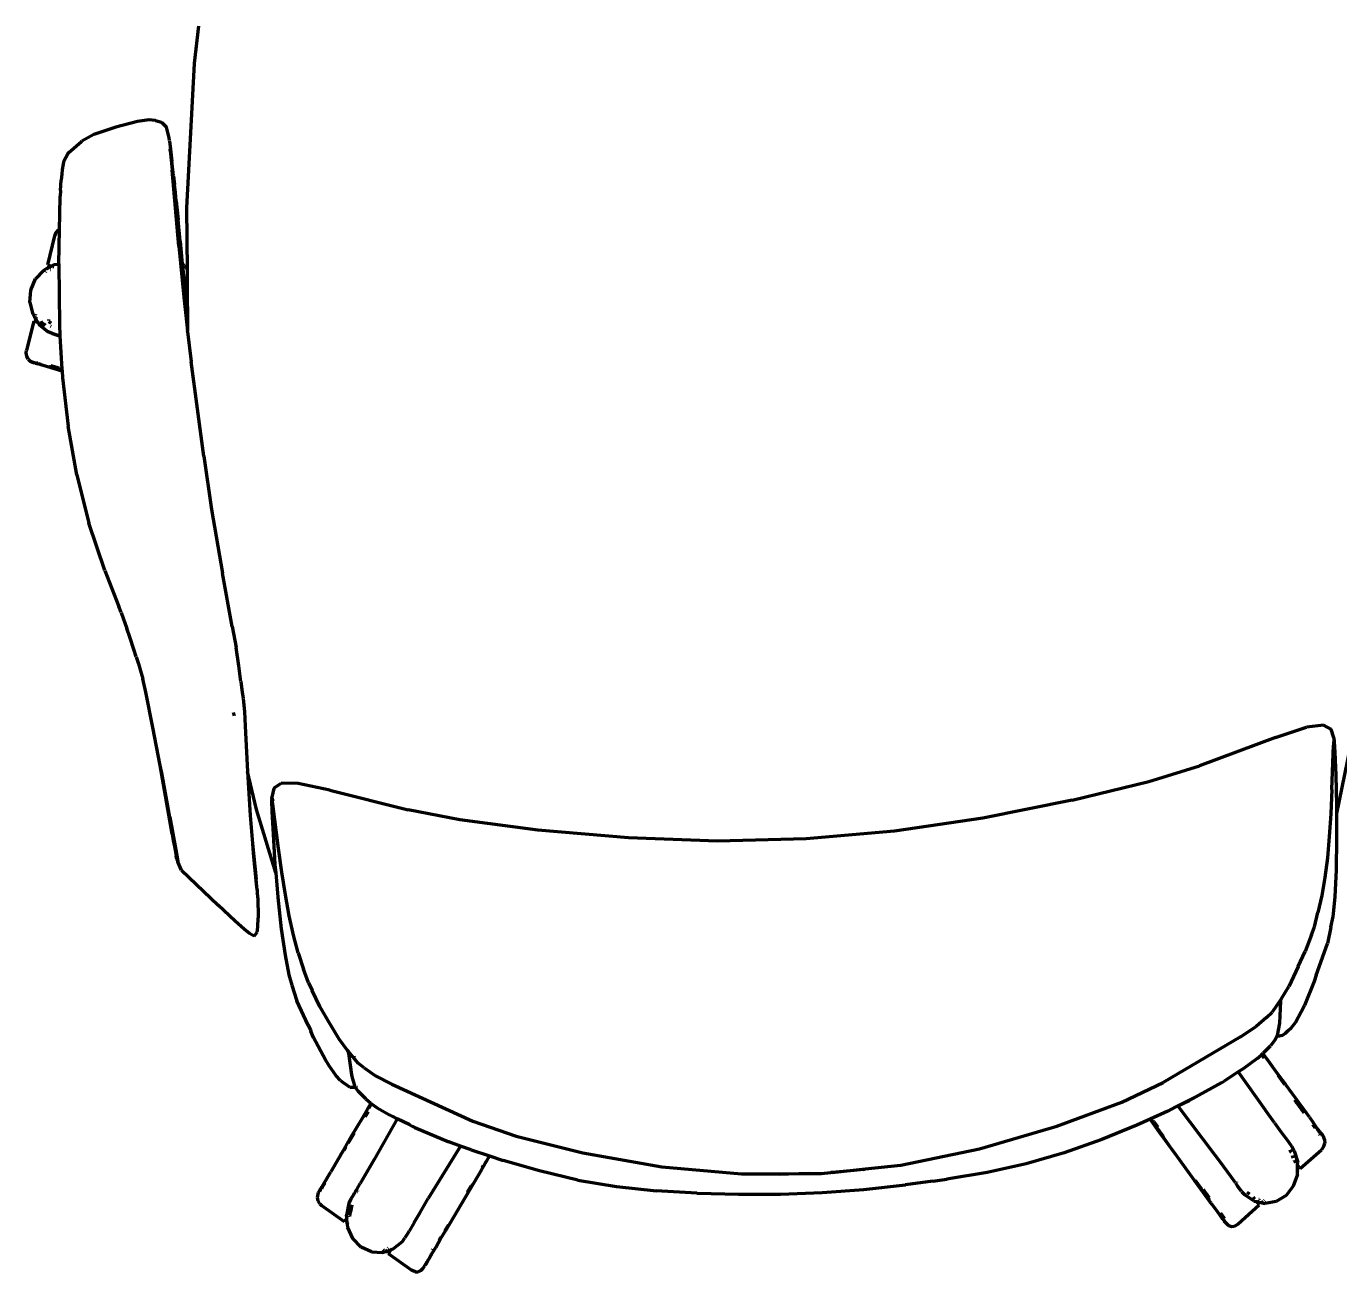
# Model space of a CAD drawing. Header units: millimetres. Extents: x 4307 to 31003, y 2809 to 20009.
# Drawn here: x 16139 to 16689, y 11863 to 12385 of the extents above; entities that cross this region are included whole.
import ezdxf

# ---------------------------------------------------------------- set-up
doc = ezdxf.new("R2010")
doc.units = ezdxf.units.MM
doc.layers.add('ProfileEdges', color=7, linetype='Continuous')

msp = doc.modelspace()

# ---------------------------------------------------------------- linework, layer by layer
at = {"layer": 'ProfileEdges', "lineweight": 211}
for p, q in [((16210.7, 12384.91), (16209.02, 12369.37)), ((16209.02, 12369.37), (16205.74, 12308.83)), ((16176.12, 12342.61), (16166.97, 12339.52)), ((16185.22, 12345.02), (16176.12, 12342.61)), ((16190.11, 12345.77), (16185.22, 12345.02)), ((16192.8, 12345.49), (16190.11, 12345.77)), ((16192.8, 12345.49), (16195.32, 12344.78)), ((16195.32, 12344.78), (16197.32, 12342.67)), ((16198.47, 12338.15), (16197.32, 12342.67)), ((16166.97, 12339.52), (16161.92, 12336.75)), ((16198.62, 12336.99), (16198.47, 12338.15)), ((16198.62, 12336.99), (16199.05, 12333.5)), ((16156.21, 12331.69), (16154.28, 12328.08)), ((16156.21, 12331.69), (16156.46, 12331.99)), ((16156.46, 12331.99), (16161.81, 12336.66)), ((16161.81, 12336.66), (16161.92, 12336.75)), ((16198.91, 12333.62), (16198.88, 12333.08)), ((16198.94, 12332.83), (16198.91, 12333.62)), ((16198.94, 12332.83), (16199.3, 12328.96)), ((16199.05, 12333.5), (16199.66, 12328.38)), ((16154.05, 12327.15), (16153.72, 12324.93)), ((16154.28, 12328.08), (16154.05, 12327.15)), ((16199.3, 12328.96), (16199.73, 12324.58)), ((16200.35, 12322.31), (16199.66, 12328.38)), ((16152.97, 12316.17), (16153.32, 12320.44)), ((16153.51, 12322.9), (16153.32, 12320.44)), ((16153.72, 12324.93), (16153.51, 12322.9)), ((16202.59, 12292.87), (16199.73, 12324.58)), ((16200.35, 12322.31), (16200.72, 12318.7)), ((16152.97, 12316.17), (16152.81, 12313.78)), ((16201.1, 12315.22), (16200.72, 12318.7)), ((16201.45, 12311.85), (16201.1, 12315.22)), ((16152.65, 12306.05), (16152.81, 12313.78)), ((16201.45, 12311.85), (16202.25, 12303.94)), ((16152.55, 12299.83), (16152.65, 12306.05)), ((16203.11, 12294.95), (16202.25, 12303.94)), ((16205.74, 12308.83), (16205.98, 12282.75)), ((16150.86, 12298.14), (16152.19, 12299.69)), ((16152.55, 12299.83), (16152.19, 12299.69)), ((16152.33, 12285.43), (16152.55, 12299.83)), ((16150.43, 12297.18), (16147.55, 12284.93)), ((16150.86, 12298.14), (16150.43, 12297.18)), ((16203.11, 12294.95), (16203.97, 12285.37)), ((16202.59, 12292.87), (16204.68, 12271.38)), ((16145.9, 12282.63), (16142.56, 12279.09)), ((16147.08, 12283.27), (16145.9, 12282.63)), ((16146.82, 12282.26), (16146.73, 12281.9)), ((16147.08, 12283.27), (16147.04, 12283.14)), ((16147.15, 12283.58), (16147.08, 12283.27)), ((16147.47, 12283.48), (16147.08, 12283.27)), ((16147.47, 12283.48), (16147.15, 12283.58)), ((16149.2, 12284.44), (16147.47, 12283.48)), ((16147.58, 12283.45), (16147.47, 12283.48)), ((16147.55, 12284.93), (16149.2, 12284.44)), ((16148.82, 12283.08), (16148.88, 12283.06)), ((16150.17, 12284.97), (16149.2, 12284.44)), ((16149.2, 12284.44), (16149.29, 12284.41)), ((16149.78, 12284.26), (16150.12, 12284.16)), ((16152.34, 12285.17), (16150.17, 12284.97)), ((16152.33, 12285.43), (16152.34, 12285.17)), ((16152.34, 12285.17), (16152.49, 12260.01)), ((16204.88, 12284.76), (16203.97, 12285.37)), ((16203.97, 12285.37), (16204.04, 12284.88)), ((16204.04, 12284.88), (16204.9, 12275.88)), ((16204.88, 12284.76), (16205.69, 12283.71)), ((16205.69, 12283.71), (16205.98, 12282.75)), ((16205.98, 12282.75), (16206, 12280.3)), ((16140.57, 12274.38), (16142.56, 12279.09)), ((16206, 12280.3), (16204.9, 12275.88)), ((16206, 12280.3), (16206.08, 12270.99)), ((16140.14, 12269.2), (16140.57, 12274.38)), ((16204.7, 12275.07), (16204.66, 12274.93)), ((16204.81, 12271.34), (16204.68, 12271.38)), ((16204.68, 12271.38), (16205.28, 12265.22)), ((16204.9, 12275.88), (16205.01, 12274.71)), ((16205.01, 12274.71), (16205.4, 12271.18)), ((16205.4, 12271.18), (16205.28, 12271.21)), ((16205.4, 12271.18), (16206.02, 12265.4)), ((16206.08, 12270.99), (16205.4, 12271.18)), ((16206.08, 12270.99), (16206.14, 12264.33)), ((16140.14, 12269.2), (16141.42, 12264.29)), ((16206.02, 12265.4), (16206.14, 12264.33)), ((16141.8, 12261.38), (16138.72, 12249.19)), ((16141.42, 12264.29), (16142.15, 12263.1)), ((16142.22, 12261.25), (16141.8, 12261.38)), ((16142.15, 12263.1), (16142.07, 12262.77)), ((16142.07, 12262.77), (16142.41, 12262.67)), ((16142.23, 12263.43), (16142.15, 12263.1)), ((16142.15, 12263.1), (16142.41, 12262.67)), ((16143.47, 12260.88), (16142.22, 12261.25)), ((16142.44, 12264.28), (16142.35, 12263.91)), ((16142.41, 12262.67), (16142.5, 12262.64)), ((16142.41, 12262.67), (16143.47, 12260.88)), ((16142.92, 12262.52), (16142.5, 12262.64)), ((16143.38, 12262.38), (16143.22, 12262.43)), ((16143.47, 12260.88), (16143.51, 12260.87)), ((16143.51, 12260.87), (16144.01, 12260.72)), ((16143.51, 12260.87), (16144.02, 12260.04)), ((16144.02, 12260.04), (16147.78, 12256.98)), ((16144.52, 12260.57), (16144.58, 12260.55)), ((16144.6, 12260.53), (16144.52, 12260.57)), ((16144.73, 12261.33), (16144.99, 12260.92)), ((16144.99, 12260.92), (16145.99, 12260.1)), ((16145.52, 12260.27), (16145.45, 12260.29)), ((16145.52, 12260.27), (16145.55, 12260.24)), ((16145.55, 12260.24), (16145.6, 12260.21)), ((16145.71, 12260.18), (16145.6, 12260.21)), ((16145.6, 12260.21), (16145.72, 12260.21)), ((16145.72, 12260.21), (16145.71, 12260.18)), ((16145.99, 12260.1), (16145.72, 12260.21)), ((16146.04, 12260.09), (16145.99, 12260.1)), ((16146.04, 12260.09), (16146.08, 12260.1)), ((16146.07, 12260.08), (16146.04, 12260.09)), ((16146.19, 12260.04), (16146.07, 12260.08)), ((16146.07, 12260.08), (16146.49, 12259.75)), ((16146.19, 12260.04), (16146.08, 12260.1)), ((16146.19, 12260.04), (16146.38, 12259.99)), ((16146.43, 12259.99), (16146.38, 12259.99)), ((16148.01, 12262.09), (16147.91, 12261.7)), ((16148.51, 12260.85), (16148.12, 12261.15)), ((16148.2, 12260.94), (16148.51, 12260.85)), ((16148.51, 12260.85), (16148.57, 12260.83)), ((16148.77, 12260.77), (16148.57, 12260.83)), ((16149.07, 12260.41), (16148.57, 12260.83)), ((16149.07, 12260.68), (16148.77, 12260.77)), ((16152.49, 12260.01), (16152.76, 12255.19)), ((16205.28, 12265.22), (16206.21, 12257.32)), ((16206.14, 12264.33), (16206.21, 12257.32)), ((16149.52, 12256.17), (16147.78, 12256.98)), ((16148.82, 12259.28), (16149.06, 12259.21)), ((16149.52, 12256.17), (16151.57, 12255.49)), ((16152.02, 12255.42), (16149.52, 12256.17)), ((16151.57, 12255.49), (16152.02, 12255.42)), ((16152.76, 12255.19), (16152.02, 12255.42)), ((16152.76, 12255.19), (16153.56, 12241.29)), ((16206.21, 12257.1), (16206.21, 12257.32)), ((16206.21, 12257.1), (16207.69, 12244.54)), ((16138.64, 12248.12), (16138.72, 12249.19)), ((16138.84, 12246.67), (16138.64, 12248.12)), ((16139.44, 12245.48), (16138.84, 12246.67)), ((16139.44, 12245.48), (16140.46, 12244.56)), ((16142.45, 12243.78), (16140.46, 12244.56)), ((16140.46, 12244.56), (16141.88, 12243.93)), ((16142.45, 12243.78), (16141.88, 12243.93)), ((16142.37, 12244.32), (16142.21, 12243.95)), ((16142.45, 12243.78), (16143.61, 12243.51)), ((16142.96, 12243.6), (16142.45, 12243.78)), ((16142.87, 12243.98), (16142.87, 12244.06)), ((16143.38, 12243.79), (16142.87, 12243.98)), ((16147.13, 12242.36), (16142.96, 12243.6)), ((16145.29, 12242.96), (16143.61, 12243.51)), ((16143.71, 12243.68), (16144.54, 12243.43)), ((16212.93, 12204.84), (16207.69, 12244.54)), ((16147.13, 12242.36), (16145.29, 12242.96)), ((16153.53, 12240.45), (16147.13, 12242.36)), ((16148.45, 12242.26), (16148.38, 12242.28)), ((16151.7, 12241.29), (16148.45, 12242.26)), ((16152.37, 12241.65), (16148.89, 12242.69)), ((16152.59, 12241.58), (16153.56, 12241.29)), ((16153.61, 12240.42), (16153.53, 12240.45)), ((16153.56, 12241.29), (16153.61, 12240.42)), ((16153.61, 12240.42), (16153.75, 12237.86)), ((16153.75, 12237.86), (16156.17, 12217.39)), ((16159.77, 12196.98), (16156.17, 12217.39)), ((16212.93, 12204.84), (16216.23, 12182.5)), ((16159.77, 12196.98), (16164.83, 12176.8)), ((16216.23, 12182.5), (16220.85, 12155.83)), ((16171.58, 12157), (16164.83, 12176.8)), ((16171.58, 12157), (16177.45, 12141.83)), ((16224.92, 12133.53), (16220.85, 12155.83)), ((16178.34, 12139.37), (16177.45, 12141.83)), ((16178.34, 12139.37), (16180.69, 12132.7)), ((16224.92, 12133.53), (16226.48, 12124.73)), ((16181.95, 12129.01), (16180.69, 12132.7)), ((16183.66, 12123.89), (16181.95, 12129.01)), ((16184.69, 12120.76), (16183.66, 12123.89)), ((16227.63, 12117.05), (16226.48, 12124.73)), ((16184.69, 12120.76), (16185.61, 12117.86)), ((16185.61, 12117.86), (16186.82, 12113.93)), ((16228.55, 12110.34), (16227.63, 12117.05)), ((16186.82, 12113.93), (16187.51, 12111.59)), ((16188.7, 12105.93), (16187.51, 12111.59)), ((16191.65, 12091.18), (16188.7, 12105.93)), ((16228.55, 12110.34), (16229.09, 12105.95)), ((16229.09, 12105.95), (16229.4, 12103.33)), ((16229.4, 12103.33), (16229.99, 12097.92)), ((16225.8, 12096.07), (16225.48, 12097.44)), ((16229.99, 12097.92), (16230.34, 12091.7)), ((16194.75, 12075.25), (16191.65, 12091.18)), ((16230.34, 12091.7), (16231.14, 12075.48)), ((16661.74, 12087.06), (16674.71, 12091.32)), ((16681.8, 12092.23), (16674.71, 12091.32)), ((16684.98, 12090.49), (16681.8, 12092.23)), ((16685.07, 12090.32), (16684.98, 12090.49)), ((16686.2, 12086.8), (16685.07, 12090.32)), ((16661.74, 12087.06), (16629.94, 12075.2)), ((16686.2, 12086.8), (16686.06, 12083.83)), ((16686.29, 12086.62), (16686.2, 12086.8)), ((16686.44, 12085.28), (16686.29, 12086.62)), ((16686.7, 12080.83), (16686.44, 12085.28)), ((16685.33, 12065.16), (16686.06, 12083.83)), ((16687.12, 12071.27), (16686.7, 12080.83)), ((16687.47, 12055.11), (16693.07, 12082.35)), ((16195.35, 12072.16), (16194.75, 12075.25)), ((16199.7, 12046.7), (16194.75, 12075.25)), ((16231.14, 12075.48), (16231.3, 12072.71)), ((16608.69, 12068.63), (16629.94, 12075.2)), ((16198.77, 12053.66), (16195.35, 12072.16)), ((16235.04, 12056.81), (16231.3, 12072.71)), ((16231.3, 12072.71), (16232.36, 12054.36)), ((16242.35, 12065.8), (16245.36, 12067.89)), ((16252.5, 12067.77), (16245.36, 12067.89)), ((16265.79, 12064.98), (16252.5, 12067.77)), ((16576.56, 12060.74), (16608.69, 12068.63)), ((16687.46, 12058.62), (16687.12, 12071.27)), ((16241.48, 12062), (16241.41, 12061.81)), ((16242.28, 12065.63), (16241.48, 12062)), ((16241.97, 12060.29), (16241.48, 12062)), ((16241.89, 12059.06), (16241.48, 12062)), ((16242.35, 12065.8), (16242.28, 12065.63)), ((16265.79, 12064.98), (16298.51, 12056.71)), ((16685.33, 12065.16), (16684.88, 12055.07)), ((16243.09, 12030.32), (16235.04, 12056.81)), ((16241.41, 12061.81), (16241.38, 12060.46)), ((16241.38, 12060.46), (16241.52, 12056)), ((16244.31, 12040.56), (16241.89, 12059.06)), ((16320.25, 12052.54), (16298.51, 12056.71)), ((16576.56, 12060.74), (16539.2, 12053.21)), ((16687.47, 12055.11), (16687.46, 12058.62)), ((16198.77, 12053.66), (16201.24, 12039.92)), ((16232.36, 12054.36), (16233.31, 12042.54)), ((16241.52, 12056), (16241.98, 12046.45)), ((16352.93, 12048.26), (16320.25, 12052.54)), ((16539.2, 12053.21), (16502.15, 12047.76)), ((16684.88, 12055.07), (16684.3, 12045.5)), ((16687.51, 12044.86), (16687.47, 12055.11)), ((16199.7, 12046.7), (16200.18, 12043.87)), ((16241.98, 12046.45), (16242.79, 12033.82)), ((16390.79, 12044.94), (16352.93, 12048.26)), ((16502.15, 12047.76), (16465.2, 12044.52)), ((16684.3, 12045.5), (16683.51, 12036.56)), ((16200.18, 12043.87), (16200.67, 12041.35)), ((16200.67, 12041.35), (16201.48, 12037.38)), ((16201.24, 12039.92), (16202.08, 12035.16)), ((16233.31, 12042.54), (16233.62, 12038.58)), ((16233.31, 12042.54), (16234.87, 12027.67)), ((16245.68, 12030.57), (16244.31, 12040.56)), ((16428.15, 12043.63), (16390.79, 12044.94)), ((16465.2, 12044.52), (16428.15, 12043.63)), ((16687.26, 12031.57), (16687.51, 12044.86)), ((16201.76, 12036.08), (16201.48, 12037.38)), ((16201.76, 12036.08), (16202.07, 12034.86)), ((16203.58, 12031.5), (16202.07, 12034.86)), ((16233.62, 12038.58), (16235.12, 12024.24)), ((16683.51, 12036.56), (16682.46, 12028.3)), ((16203.58, 12031.5), (16219.02, 12016.81)), ((16242.79, 12033.82), (16243.09, 12030.32)), ((16243.09, 12030.32), (16243.99, 12020.13)), ((16247.13, 12021.12), (16245.68, 12030.57)), ((16686.68, 12020.29), (16687.26, 12031.57)), ((16235.01, 12026.18), (16234.87, 12027.67)), ((16235.27, 12023.07), (16235.01, 12026.18)), ((16235.12, 12024.24), (16235.12, 12024.19)), ((16235.12, 12024.19), (16235.27, 12023.07)), ((16682.46, 12028.3), (16681.1, 12020.77)), ((16235.18, 12022.02), (16235.36, 12021.74)), ((16235.27, 12023.07), (16235.33, 12022.37)), ((16235.33, 12022.37), (16235.34, 12022.25)), ((16235.34, 12022.25), (16235.36, 12021.74)), ((16235.36, 12021.74), (16235.59, 12019.29)), ((16235.59, 12019.29), (16235.63, 12019.2)), ((16235.63, 12019.2), (16235.76, 12012.32)), ((16243.99, 12020.13), (16245.45, 12006.93)), ((16248.72, 12012.31), (16247.13, 12021.12)), ((16681.1, 12020.77), (16679.5, 12013.67)), ((16685.89, 12011.96), (16686.68, 12020.29)), ((16226.12, 12010.1), (16219.02, 12016.81)), ((16678.05, 12007.76), (16679.5, 12013.67)), ((16229.94, 12006.71), (16226.12, 12010.1)), ((16235.66, 12010.83), (16235.34, 12005.91)), ((16235.73, 12012.03), (16235.66, 12010.83)), ((16235.76, 12012.32), (16235.73, 12012.03)), ((16245.45, 12006.93), (16247.05, 11995.77)), ((16250.52, 12004.21), (16248.72, 12012.31)), ((16676.77, 12004.31), (16678.05, 12007.76)), ((16685, 12007.53), (16683.55, 12000.73)), ((16685, 12007.53), (16685.89, 12011.96)), ((16232.11, 12004.9), (16229.94, 12006.71)), ((16234.02, 12003.84), (16232.11, 12004.9)), ((16234.02, 12003.84), (16235.35, 12005.47)), ((16235.35, 12005.47), (16235.34, 12005.91)), ((16252.56, 11996.87), (16250.52, 12004.21)), ((16676.77, 12004.31), (16674.2, 11997.39)), ((16252.56, 11996.87), (16254.8, 11989.98)), ((16671.27, 11991.03), (16674.2, 11997.39)), ((16678.86, 11987.44), (16683.55, 12000.73)), ((16247.05, 11995.77), (16248.6, 11987.57)), ((16671.27, 11991.03), (16667.34, 11982.75)), ((16248.6, 11987.57), (16249.88, 11983.26)), ((16256.77, 11984.26), (16254.8, 11989.98)), ((16678.86, 11987.44), (16677.96, 11984.76)), ((16249.88, 11983.26), (16251.94, 11976.66)), ((16256.77, 11984.26), (16258.36, 11980.98)), ((16261.55, 11974.38), (16258.36, 11980.98)), ((16664.32, 11977.7), (16667.34, 11982.75)), ((16677.96, 11984.76), (16673.87, 11974.79)), ((16256.67, 11966.52), (16251.94, 11976.66)), ((16265.04, 11968.38), (16261.55, 11974.38)), ((16663.98, 11977.2), (16660.39, 11971.89)), ((16663.57, 11967.33), (16663.98, 11976.51)), ((16664.32, 11977.7), (16663.98, 11977.2)), ((16663.98, 11976.51), (16663.98, 11977.2)), ((16672.55, 11972.14), (16673.87, 11974.79)), ((16269.7, 11960.58), (16265.04, 11968.38)), ((16658.05, 11969.76), (16653.61, 11965.9)), ((16658.05, 11969.76), (16660.39, 11971.89)), ((16672.55, 11972.14), (16670.08, 11967.65)), ((16256.67, 11966.52), (16257.61, 11964.4)), ((16257.61, 11964.4), (16257.81, 11963.95)), ((16258.95, 11961.39), (16257.81, 11963.95)), ((16647.12, 11961.64), (16653.61, 11965.9)), ((16662.66, 11962.24), (16663.57, 11967.33)), ((16664.58, 11962.24), (16665.95, 11963.22)), ((16665.95, 11963.22), (16666.9, 11964.11)), ((16666.9, 11964.11), (16668.46, 11965.49)), ((16668.46, 11965.49), (16670.08, 11967.65)), ((16263.93, 11951.93), (16258.95, 11961.39)), ((16273.17, 11955.88), (16269.7, 11960.58)), ((16647.12, 11961.64), (16614.77, 11942.49)), ((16658.58, 11956.69), (16659.71, 11957.92)), ((16661.46, 11960.27), (16659.71, 11957.92)), ((16661.46, 11960.27), (16662.5, 11962.02)), ((16662.5, 11962.02), (16662.46, 11962.02)), ((16662.5, 11962.02), (16662.66, 11962.24)), ((16662.52, 11962.02), (16662.5, 11962.02)), ((16662.88, 11961.97), (16662.52, 11962.02)), ((16663.42, 11961.86), (16662.88, 11961.97)), ((16664.58, 11962.24), (16663.42, 11961.86)), ((16265.49, 11949.44), (16263.93, 11951.93)), ((16273.54, 11955.49), (16273.17, 11955.88)), ((16273.54, 11955.49), (16273.53, 11955.61)), ((16273.55, 11955.42), (16273.54, 11955.49)), ((16273.62, 11954.74), (16273.55, 11955.42)), ((16277.61, 11950.54), (16273.55, 11955.42)), ((16273.62, 11954.74), (16274.86, 11945.66)), ((16276.05, 11952.92), (16275.99, 11953.52)), ((16654.11, 11952.5), (16648.26, 11948.29)), ((16654.11, 11952.5), (16655.94, 11954.11)), ((16655.94, 11954.11), (16656.32, 11954.44)), ((16655.94, 11954.11), (16656.83, 11952.89)), ((16656.32, 11954.44), (16656.51, 11954.64)), ((16657.48, 11952.85), (16656.32, 11954.44)), ((16656.51, 11954.64), (16656.64, 11954.72)), ((16656.51, 11954.64), (16658.09, 11952.48)), ((16658.58, 11956.69), (16656.64, 11954.72)), ((16659.26, 11950.82), (16657.96, 11952.57)), ((16658.09, 11952.48), (16659.26, 11950.82)), ((16268.35, 11945.25), (16265.49, 11949.44)), ((16280.13, 11948.68), (16277.61, 11950.54)), ((16280.13, 11948.68), (16284.9, 11945.33)), ((16646.19, 11946.95), (16640.24, 11943.12)), ((16648.26, 11948.29), (16646.19, 11946.95)), ((16646.19, 11946.95), (16657.38, 11931)), ((16659.26, 11950.82), (16660.65, 11948.87)), ((16660.55, 11949.1), (16659.26, 11950.82)), ((16660.55, 11949.1), (16663.19, 11945.49)), ((16663.19, 11945.49), (16660.65, 11948.87)), ((16270.16, 11943.28), (16268.35, 11945.25)), ((16270.16, 11943.28), (16271.84, 11942.08)), ((16274.31, 11940.47), (16271.84, 11942.08)), ((16274.86, 11945.66), (16274.97, 11945.06)), ((16274.97, 11945.06), (16276.23, 11940.69)), ((16284.9, 11945.33), (16291.74, 11941.82)), ((16291.74, 11941.82), (16325.67, 11926.36)), ((16597.37, 11934.21), (16614.77, 11942.49)), ((16625.64, 11934.91), (16639.25, 11942.49)), ((16639.25, 11942.49), (16640.24, 11943.12)), ((16665.7, 11941.58), (16662.86, 11945.47)), ((16663.19, 11945.49), (16665.9, 11941.77)), ((16665.9, 11941.77), (16665.95, 11941.69)), ((16665.95, 11941.69), (16668.61, 11938.04)), ((16276.04, 11940.4), (16274.31, 11940.47)), ((16276.38, 11940.48), (16276.04, 11940.4)), ((16276.38, 11940.48), (16276.23, 11940.69)), ((16276.45, 11940.48), (16276.38, 11940.48)), ((16277.6, 11938.86), (16276.38, 11940.48)), ((16277.34, 11940.36), (16277.2, 11940.38)), ((16280.79, 11935.62), (16277.6, 11938.86)), ((16280.79, 11935.62), (16282.9, 11933.87)), ((16620.9, 11932.68), (16628.37, 11936.54)), ((16668.61, 11938.04), (16669.83, 11936.33)), ((16669.83, 11936.33), (16671.24, 11934.43)), ((16669.83, 11936.33), (16671.07, 11934.59)), ((16279.52, 11927.84), (16281.66, 11931.49)), ((16279.52, 11927.84), (16281.24, 11930.69)), ((16281.78, 11930.17), (16280.54, 11928.07)), ((16281.66, 11931.49), (16281.76, 11931.55)), ((16281.76, 11931.55), (16282.15, 11932.24)), ((16282.15, 11932.24), (16283.03, 11933.81)), ((16282.19, 11931.86), (16283.24, 11933.63)), ((16282.9, 11933.87), (16283.03, 11933.81)), ((16283.03, 11933.81), (16283.24, 11933.63)), ((16283.24, 11933.63), (16285.62, 11931.95)), ((16285.62, 11931.95), (16290.79, 11929)), ((16570.15, 11924.17), (16597.37, 11934.21)), ((16616.64, 11930.53), (16609.3, 11927.2)), ((16616.64, 11930.53), (16620.08, 11932.29)), ((16620.08, 11932.29), (16620.9, 11932.68)), ((16620.9, 11932.68), (16625.64, 11934.91)), ((16636.37, 11912.25), (16620.9, 11932.68)), ((16661.29, 11925.63), (16657.38, 11931)), ((16669.66, 11935.29), (16670.4, 11934.28)), ((16670.49, 11934.15), (16670.4, 11934.28)), ((16672.75, 11931.06), (16670.49, 11934.15)), ((16671.07, 11934.59), (16673.71, 11931.05)), ((16673.71, 11931.05), (16671.24, 11934.43)), ((16672.88, 11930.88), (16672.75, 11931.06)), ((16673.72, 11929.72), (16672.88, 11930.88)), ((16675.94, 11927.99), (16673.71, 11931.05)), ((16274.86, 11919.96), (16279.52, 11927.84)), ((16279.97, 11928.09), (16280.76, 11929.43)), ((16294, 11927.31), (16284.32, 11910.19)), ((16290.79, 11929), (16290.82, 11928.98)), ((16290.82, 11928.98), (16291.82, 11928.41)), ((16294, 11927.31), (16291.82, 11928.41)), ((16299.2, 11924.71), (16294, 11927.31)), ((16299.2, 11924.71), (16300.27, 11924.16)), ((16325.67, 11926.36), (16343.74, 11920.06)), ((16603.65, 11924.63), (16588.97, 11918.57)), ((16609.27, 11927.18), (16603.65, 11924.63)), ((16609.3, 11927.2), (16609.27, 11927.18)), ((16609.27, 11927.18), (16609.82, 11926.27)), ((16609.3, 11927.2), (16609.82, 11926.27)), ((16609.82, 11926.27), (16609.96, 11926.33)), ((16609.82, 11926.27), (16610.05, 11925.95)), ((16610.1, 11925.92), (16610.05, 11925.95)), ((16610.1, 11925.92), (16610.37, 11925.47)), ((16610.32, 11926.49), (16610.51, 11926.58)), ((16610.37, 11925.47), (16613.08, 11921.75)), ((16610.51, 11926.58), (16610.74, 11926.26)), ((16610.77, 11926.22), (16610.56, 11926.06)), ((16610.77, 11926.22), (16610.74, 11926.26)), ((16610.77, 11926.22), (16612.43, 11923.95)), ((16661.29, 11925.63), (16664.16, 11921.72)), ((16675.94, 11927.99), (16677.57, 11925.72)), ((16678.19, 11923.6), (16677.37, 11924.72)), ((16678.99, 11923.66), (16677.57, 11925.72)), ((16271.72, 11914.57), (16274.86, 11919.96)), ((16275.95, 11921.26), (16273.45, 11917.02)), ((16301.32, 11923.64), (16300.27, 11924.16)), ((16301.32, 11923.64), (16315.54, 11917.61)), ((16343.74, 11920.06), (16371.73, 11913.1)), ((16537.76, 11914.66), (16570.15, 11924.17)), ((16612.07, 11923.6), (16614.7, 11919.98)), ((16613.08, 11921.75), (16614.84, 11919.42)), ((16613.08, 11921.75), (16619.71, 11912.65)), ((16614.84, 11919.42), (16617.11, 11916.3)), ((16664.16, 11921.72), (16667.38, 11917.49)), ((16678.38, 11923.33), (16678.19, 11923.6)), ((16680.16, 11922.11), (16678.99, 11923.66)), ((16680.04, 11921.9), (16679.4, 11922.78)), ((16680.46, 11921.26), (16680.04, 11921.9)), ((16680.16, 11922.11), (16680.59, 11921.62)), ((16680.46, 11921.26), (16680.2, 11920.85)), ((16680.44, 11920.51), (16680.21, 11920.82)), ((16681.08, 11920.85), (16680.44, 11920.51)), ((16680.59, 11921.62), (16680.95, 11921.1)), ((16680.95, 11921.1), (16681.29, 11920.66)), ((16681.08, 11920.85), (16681.29, 11920.66)), ((16681.29, 11920.66), (16681.53, 11920.33)), ((16681.53, 11920.33), (16682.32, 11918.51)), ((16270.16, 11911.88), (16271.72, 11914.57)), ((16270.21, 11912.07), (16271.72, 11914.57)), ((16271.77, 11914.17), (16272.6, 11915.58)), ((16320.43, 11915.86), (16306.93, 11893.88)), ((16320.43, 11915.86), (16315.54, 11917.61)), ((16320.48, 11915.95), (16320.43, 11915.86)), ((16324.9, 11914.26), (16320.43, 11915.86)), ((16324.9, 11914.26), (16332.56, 11911.74)), ((16504.85, 11907.93), (16537.76, 11914.66)), ((16588.97, 11918.57), (16573.32, 11912.97)), ((16619.71, 11912.65), (16617.11, 11916.3)), ((16668.6, 11915.72), (16667.38, 11917.49)), ((16668.37, 11913.38), (16667.87, 11914.26)), ((16668.45, 11913.11), (16668.37, 11913.38)), ((16669.58, 11913.93), (16668.6, 11915.72)), ((16669.58, 11913.93), (16671.05, 11909.15)), ((16672.14, 11906.46), (16681.05, 11914.34)), ((16682.04, 11915.8), (16681.05, 11914.34)), ((16682.04, 11915.8), (16682.42, 11917.13)), ((16682.32, 11918.51), (16682.42, 11917.13)), ((16270.21, 11912.07), (16266.12, 11905.13)), ((16267.96, 11908.16), (16266.12, 11905.13)), ((16267.96, 11908.16), (16270.16, 11911.88)), ((16284.32, 11910.19), (16282.41, 11906.94)), ((16330.59, 11908.22), (16329.27, 11906.06)), ((16330.59, 11908.22), (16331.6, 11909.92)), ((16330.59, 11908.22), (16331.22, 11909.39)), ((16331.6, 11909.92), (16331.22, 11909.39)), ((16331.6, 11909.92), (16332.21, 11910.96)), ((16332.02, 11910.74), (16331.77, 11910.84)), ((16332.2, 11911.1), (16332.02, 11910.74)), ((16332.21, 11910.96), (16332.56, 11911.74)), ((16332.56, 11911.74), (16338.36, 11909.83)), ((16353.51, 11905.44), (16338.36, 11909.83)), ((16371.73, 11913.1), (16404.81, 11907.24)), ((16490.1, 11906.34), (16504.85, 11907.93)), ((16557.42, 11908.44), (16541.08, 11904.83)), ((16573.32, 11912.97), (16557.42, 11908.44)), ((16619.71, 11912.65), (16627.77, 11901.6)), ((16638.58, 11909.24), (16636.37, 11912.25)), ((16643.13, 11902.96), (16638.58, 11909.24)), ((16669.15, 11910.86), (16668.84, 11911.86)), ((16669.62, 11909.91), (16669.68, 11909.8)), ((16669.71, 11909.74), (16669.68, 11909.8)), ((16669.72, 11909.78), (16669.68, 11909.8)), ((16669.69, 11909.76), (16669.71, 11909.74)), ((16669.71, 11909.74), (16669.9, 11909.48)), ((16669.9, 11909.48), (16670.27, 11908.96)), ((16670.27, 11908.99), (16669.9, 11909.48)), ((16670.88, 11908.13), (16670.99, 11907.97)), ((16670.99, 11907.97), (16671.05, 11909.15)), ((16671.03, 11907.92), (16670.99, 11907.97)), ((16670.99, 11905.71), (16671.03, 11907.92)), ((16671.86, 11906.84), (16671.03, 11907.92)), ((16263.09, 11899.98), (16266.12, 11905.13)), ((16264.81, 11902.73), (16263.44, 11900.47)), ((16264.81, 11902.73), (16266.12, 11905.13)), ((16282.41, 11906.94), (16278.42, 11900.2)), ((16329.24, 11905.92), (16314.17, 11880.36)), ((16329.27, 11906.06), (16329.24, 11905.92)), ((16329.49, 11906.87), (16329.99, 11907.72)), ((16369.59, 11901.6), (16353.51, 11905.44)), ((16404.81, 11907.24), (16438.17, 11904.21)), ((16438.17, 11904.21), (16452.95, 11904.27)), ((16452.95, 11904.27), (16466.42, 11904.32)), ((16452.95, 11904.27), (16454, 11904.17)), ((16457.89, 11904.08), (16454, 11904.17)), ((16466.42, 11904.32), (16457.89, 11904.08)), ((16466.42, 11904.32), (16471.59, 11904.34)), ((16471.59, 11904.34), (16475.56, 11904.77)), ((16476.13, 11904.8), (16475.56, 11904.77)), ((16476.13, 11904.8), (16490.1, 11906.34)), ((16485.24, 11905.66), (16476.13, 11904.8)), ((16489.11, 11906.12), (16485.24, 11905.66)), ((16489.11, 11906.12), (16490.1, 11906.34)), ((16541.08, 11904.83), (16524.15, 11901.98)), ((16645.04, 11900.5), (16643.13, 11902.96)), ((16670.96, 11903.94), (16669.16, 11899.13)), ((16670.99, 11905.42), (16670.78, 11905.23)), ((16670.8, 11905.97), (16670.99, 11905.71)), ((16670.96, 11903.94), (16670.99, 11905.42)), ((16671.12, 11905.54), (16670.99, 11905.71)), ((16670.99, 11905.42), (16670.99, 11905.71)), ((16671.12, 11905.54), (16670.99, 11905.42)), ((16671.86, 11906.84), (16672.14, 11906.46)), ((16261.02, 11896.38), (16261.61, 11897.42)), ((16261.61, 11897.42), (16261.76, 11897.72)), ((16261.61, 11897.42), (16261.76, 11897.38)), ((16261.76, 11897.38), (16261.65, 11897.17)), ((16262.46, 11898.76), (16261.76, 11897.38)), ((16261.76, 11897.72), (16261.81, 11897.77)), ((16261.76, 11897.38), (16262.24, 11897.22)), ((16261.81, 11897.77), (16262.46, 11898.76)), ((16261.81, 11897.77), (16262.08, 11898.28)), ((16262.87, 11899.55), (16262.08, 11898.28)), ((16262.6, 11898.62), (16262.24, 11897.93)), ((16262.24, 11897.93), (16262.4, 11897.73)), ((16262.46, 11898.76), (16262.51, 11898.83)), ((16262.87, 11899.55), (16262.51, 11898.83)), ((16263.6, 11900.33), (16262.6, 11898.62)), ((16263.09, 11899.98), (16262.87, 11899.55)), ((16263.44, 11900.47), (16263.09, 11899.98)), ((16276.56, 11896.95), (16275.79, 11895.69)), ((16276.56, 11896.95), (16277.02, 11897.67)), ((16277.02, 11897.67), (16278.42, 11900.2)), ((16277.2, 11896.82), (16277.29, 11896.9)), ((16277.4, 11897.09), (16277.3, 11897)), ((16323.46, 11896.65), (16325, 11899.26)), ((16323.47, 11896.29), (16325.4, 11899.51)), ((16325.65, 11899.93), (16325.4, 11899.51)), ((16369.59, 11901.6), (16385.83, 11898.87)), ((16385.83, 11898.87), (16402.41, 11897.09)), ((16419.51, 11896.14), (16402.41, 11897.09)), ((16471.95, 11896.4), (16489.42, 11897.71)), ((16489.42, 11897.71), (16506.83, 11899.6)), ((16518.32, 11901.18), (16506.83, 11899.6)), ((16518.32, 11901.18), (16524.12, 11901.94)), ((16524.15, 11901.98), (16524.12, 11901.94)), ((16627.77, 11901.6), (16630.3, 11898.22)), ((16630.4, 11897.99), (16627.77, 11901.6)), ((16628.06, 11901.66), (16630.77, 11897.95)), ((16632.72, 11894.96), (16630.3, 11898.22)), ((16634.47, 11892.44), (16630.4, 11897.99)), ((16631.47, 11897.84), (16633.06, 11895.65)), ((16645.04, 11900.5), (16645.36, 11900)), ((16645.54, 11899.68), (16645.36, 11900)), ((16646.01, 11898.86), (16645.54, 11899.68)), ((16647.52, 11896.99), (16645.54, 11899.68)), ((16645.62, 11900.69), (16645.56, 11900.85)), ((16647.49, 11896.89), (16646.01, 11898.86)), ((16647.49, 11896.89), (16648.75, 11895.53)), ((16669.16, 11899.13), (16666.17, 11895.16)), ((16260.59, 11894.29), (16261.02, 11896.38)), ((16260.85, 11892.95), (16260.59, 11894.29)), ((16261.58, 11891.73), (16260.85, 11892.95)), ((16261.58, 11891.73), (16262.28, 11890.98)), ((16273.77, 11892), (16272.7, 11886.94)), ((16274.54, 11893.74), (16273.77, 11892)), ((16274.96, 11894.39), (16274.54, 11893.74)), ((16276.01, 11895.83), (16274.58, 11893.75)), ((16274.96, 11894.39), (16274.58, 11893.75)), ((16275.79, 11895.69), (16274.96, 11894.39)), ((16275.79, 11895.69), (16276.01, 11895.83)), ((16276.01, 11895.83), (16276.04, 11895.89)), ((16303.52, 11888.1), (16306.93, 11893.88)), ((16419.51, 11896.14), (16419.54, 11896.11)), ((16419.54, 11896.11), (16425.38, 11895.99)), ((16425.38, 11895.99), (16436.97, 11895.77)), ((16425.38, 11895.99), (16436.96, 11895.7)), ((16436.96, 11895.7), (16454.45, 11895.76)), ((16454.45, 11895.76), (16471.95, 11896.4)), ((16634.47, 11892.44), (16632.72, 11894.96)), ((16633.06, 11895.65), (16633.19, 11895.47)), ((16634.16, 11894.15), (16633.19, 11895.47)), ((16634.24, 11893.18), (16633.27, 11894.51)), ((16634.88, 11891.89), (16634.47, 11892.44)), ((16634.88, 11891.89), (16635, 11891.72)), ((16635.1, 11891.55), (16635, 11891.72)), ((16637.31, 11888.59), (16635.1, 11891.55)), ((16648.87, 11895.45), (16648.75, 11895.53)), ((16652.77, 11892.84), (16648.87, 11895.45)), ((16649.76, 11896.54), (16650.85, 11895.81)), ((16652.51, 11894.47), (16652.53, 11894.44)), ((16653.09, 11893.68), (16652.53, 11894.44)), ((16652.77, 11892.84), (16653.86, 11892.61)), ((16653.66, 11892.88), (16653.83, 11892.66)), ((16653.86, 11892.61), (16653.83, 11892.66)), ((16653.89, 11892.57), (16653.86, 11892.61)), ((16654.24, 11892.07), (16653.89, 11892.57)), ((16653.89, 11892.57), (16655.83, 11892.18)), ((16654.24, 11892.07), (16654.64, 11891.55)), ((16654.92, 11891.1), (16654.64, 11891.55)), ((16654.87, 11893.5), (16654.83, 11893.55)), ((16654.87, 11893.5), (16654.87, 11893.54)), ((16655.11, 11893.17), (16654.87, 11893.5)), ((16655.42, 11892.73), (16655.68, 11892.39)), ((16655.83, 11892.18), (16655.68, 11892.39)), ((16655.96, 11892.01), (16655.83, 11892.18)), ((16655.83, 11892.18), (16656.09, 11892.12)), ((16656.09, 11892.12), (16655.96, 11892.01)), ((16656.66, 11892.63), (16656.09, 11892.12)), ((16656.09, 11892.12), (16657.4, 11891.84)), ((16657.18, 11893.09), (16657.06, 11892.98)), ((16662.05, 11892.65), (16657.4, 11891.84)), ((16666.17, 11895.16), (16662.05, 11892.65)), ((16271.92, 11884.17), (16262.28, 11890.98)), ((16272.87, 11885.77), (16272.7, 11886.94)), ((16272.96, 11885.92), (16272.87, 11885.77)), ((16274.31, 11888.21), (16274.02, 11886.86)), ((16274.02, 11887.76), (16274.31, 11888.21)), ((16274.02, 11887.76), (16274.02, 11887.72)), ((16274.02, 11886.86), (16274.08, 11886.36)), ((16274.35, 11888.27), (16274.31, 11888.21)), ((16274.31, 11888.21), (16274.32, 11888.25)), ((16274.32, 11888.25), (16274.35, 11888.27)), ((16274.95, 11891.25), (16274.35, 11888.27)), ((16274.35, 11888.27), (16274.54, 11888.6)), ((16274.54, 11888.6), (16274.54, 11888.63)), ((16301.04, 11883.88), (16303.52, 11888.1)), ((16638.59, 11886.76), (16637.31, 11888.59)), ((16639.74, 11885.18), (16638.59, 11886.76)), ((16640.27, 11885.77), (16638.84, 11887.73)), ((16639.61, 11885.82), (16639.41, 11886.1)), ((16654.92, 11891.1), (16646.08, 11883.13)), ((16271.92, 11884.17), (16272.44, 11885.07)), ((16272.84, 11885.71), (16272.44, 11885.07)), ((16272.84, 11885.71), (16272.87, 11885.77)), ((16273.08, 11883.52), (16272.84, 11885.71)), ((16273.08, 11883.52), (16272.96, 11883.33)), ((16272.96, 11883.33), (16273.11, 11883.23)), ((16273.11, 11883.23), (16273.08, 11883.52)), ((16273.27, 11881.76), (16273.11, 11883.23)), ((16273.19, 11883.71), (16273.14, 11883.63)), ((16273.2, 11883.15), (16273.25, 11883.12)), ((16275.4, 11877.11), (16273.27, 11881.76)), ((16301.04, 11883.88), (16299.03, 11880.28)), ((16315.29, 11882.79), (16313.79, 11880.25)), ((16639.4, 11885.74), (16640.08, 11884.79)), ((16639.61, 11885.82), (16639.94, 11885.41)), ((16639.74, 11885.18), (16640.08, 11884.79)), ((16640.11, 11884.75), (16640.08, 11884.79)), ((16640.15, 11884.73), (16640.11, 11884.75)), ((16640.19, 11884.7), (16640.15, 11884.73)), ((16640.19, 11884.7), (16640.19, 11884.67)), ((16640.19, 11884.67), (16640.24, 11884.57)), ((16640.24, 11884.57), (16640.31, 11884.53)), ((16640.4, 11885.59), (16640.27, 11885.77)), ((16640.31, 11884.53), (16640.33, 11884.49)), ((16640.33, 11884.49), (16640.36, 11884.46)), ((16640.36, 11884.46), (16640.33, 11884.42)), ((16640.8, 11883.81), (16640.33, 11884.42)), ((16641.07, 11883.63), (16640.33, 11884.42)), ((16640.39, 11884.52), (16640.36, 11884.46)), ((16640.8, 11883.81), (16642.12, 11882.64)), ((16642.12, 11882.64), (16643.32, 11882.24)), ((16643.32, 11882.24), (16644.57, 11882.37)), ((16644.57, 11882.37), (16646.08, 11883.13)), ((16278.83, 11873.56), (16275.4, 11877.11)), ((16292.24, 11872.76), (16296.13, 11875.86)), ((16296.13, 11875.86), (16297.22, 11877.45)), ((16298.56, 11879.48), (16297.22, 11877.45)), ((16298.56, 11879.48), (16299.03, 11880.28)), ((16310.08, 11873.42), (16312.15, 11877.04)), ((16311.59, 11876.51), (16312.28, 11877.68)), ((16312.15, 11877.04), (16314.17, 11880.36)), ((16283.16, 11871.51), (16278.83, 11873.56)), ((16283.16, 11871.51), (16287.86, 11871.23)), ((16287.86, 11871.23), (16289.12, 11871.67)), ((16287.96, 11872.49), (16288.24, 11872.29)), ((16288.79, 11871.91), (16288.91, 11871.82)), ((16288.99, 11871.76), (16289.12, 11871.67)), ((16289.12, 11871.67), (16289.41, 11871.77)), ((16289.12, 11871.67), (16289.28, 11871.56)), ((16289.28, 11871.56), (16289.41, 11871.77)), ((16289.41, 11871.77), (16291.34, 11872.44)), ((16289.41, 11871.77), (16289.51, 11871.94)), ((16289.72, 11872.3), (16289.56, 11872.03)), ((16290.23, 11873.16), (16290.26, 11873.22)), ((16290.63, 11871.25), (16290.39, 11870.77)), ((16299.92, 11863.83), (16290.39, 11870.77)), ((16291.34, 11872.38), (16290.63, 11871.25)), ((16291.38, 11872.46), (16291.34, 11872.44)), ((16291.34, 11872.38), (16291.34, 11872.44)), ((16291.67, 11872.97), (16291.38, 11872.46)), ((16291.38, 11872.46), (16292.24, 11872.76)), ((16308.63, 11871.06), (16307.3, 11868.82)), ((16308.4, 11870.57), (16307.3, 11868.82)), ((16308.4, 11870.57), (16310.08, 11873.42)), ((16308.62, 11872.47), (16308.74, 11872.66)), ((16308.63, 11871.06), (16310.08, 11873.42)), ((16303.9, 11863.78), (16304.9, 11864.73)), ((16304.9, 11864.73), (16305.11, 11865.09)), ((16305.11, 11865.09), (16305.52, 11865.74)), ((16305.52, 11865.74), (16305.22, 11866.14)), ((16305.57, 11865.84), (16305.52, 11865.74)), ((16305.72, 11866.09), (16305.57, 11865.84)), ((16305.73, 11866.15), (16305.72, 11866.09)), ((16305.73, 11866.15), (16306.32, 11867.22)), ((16306.04, 11866.57), (16305.73, 11866.15)), ((16305.88, 11866.92), (16305.86, 11866.9)), ((16305.9, 11866.94), (16305.88, 11866.92)), ((16307.03, 11868.32), (16306.04, 11866.57)), ((16307.03, 11868.32), (16306.32, 11867.22)), ((16307.3, 11868.82), (16307.03, 11868.32)), ((16301.48, 11863.24), (16299.92, 11863.83)), ((16301.48, 11863.24), (16302.74, 11863.25)), ((16303.9, 11863.78), (16302.74, 11863.25))]:
    msp.add_line(p, q, dxfattribs=at)

doc.saveas('drawing.dxf')
